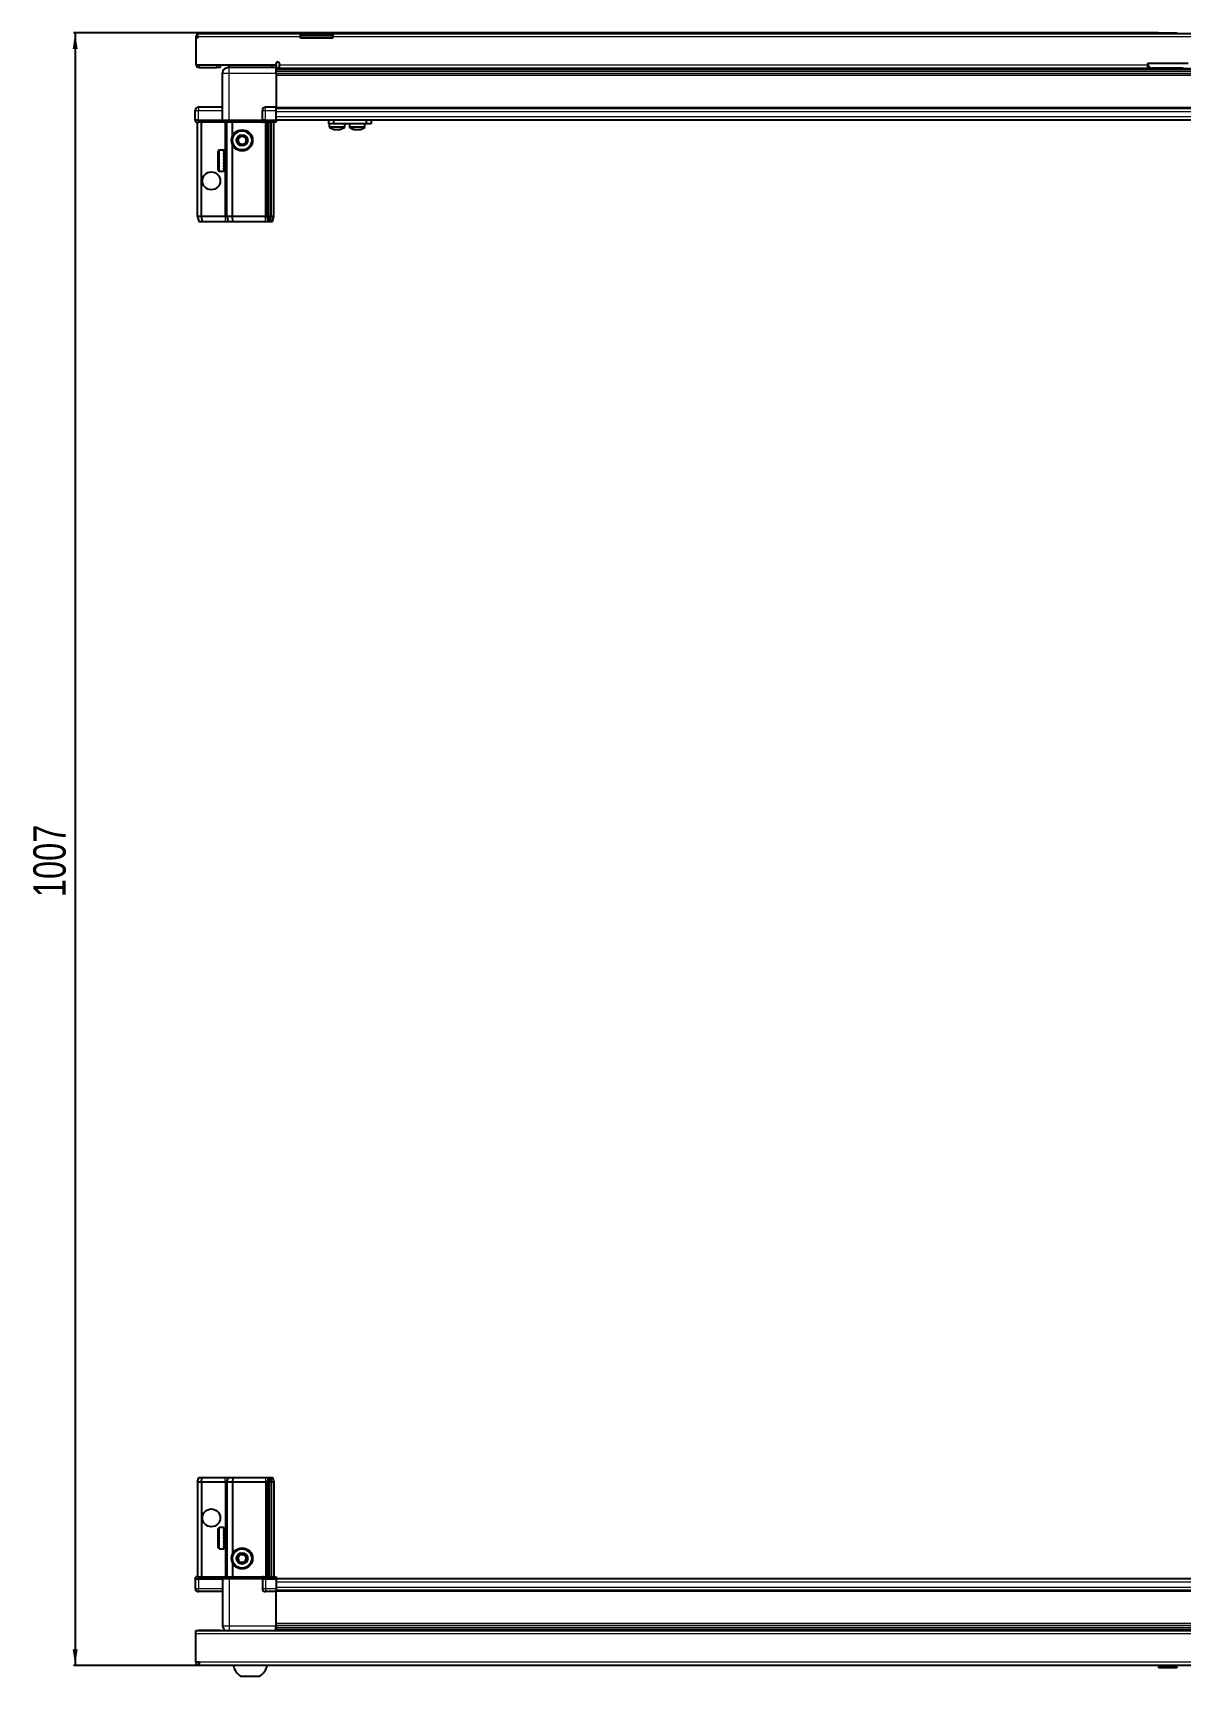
# Model space of a CAD drawing. Header units: millimetres. Extents: x 1315 to 5245, y -323 to 1632.
# Drawn here: x 1371 to 2078, y -323 to 691 of the extents above; entities that cross this region are included whole.
import ezdxf

# ---------------------------------------------------------------- set-up
doc = ezdxf.new("R2010")
doc.units = ezdxf.units.MM
doc.layers.add('FORMAT', color=7, linetype='Continuous')
doc.styles.add('SLDTEXTSTYLE0', font='TXT', dxfattribs={"width": 0.75})
doc.dimstyles.new('SLDDIMSTYLE0', dxfattribs={"dimtxt": 20, "dimasz": 10, "dimexe": 0, "dimexo": 0.0625, "dimgap": 5, "dimtad": 2, "dimdec": 1, "dimrnd": 1e-09, "dimzin": 12, "dimdsep": 46, "dimtxsty": 'SLDTEXTSTYLE0', "dimsah": 1, "dimcen": 0.09, "dimadec": 0, "dimazin": 3, "dimtfac": 1, "dimtofl": 0, "dimtmove": 0, "dimatfit": 3, "dimfxl": 0, "dimfrac": 2, "dimtolj": 1, "dimtzin": 12, "dimarcsym": 0})

# ---------------------------------------------------------------- blocks, each defined once
blk = doc.blocks.new('_D_9')
at = {"layer": 'FORMAT'}
for p, q in [((2065, 690.8), (1395.8, 690.8)), ((1396.8, 690.8), (1396.8, -316.2)), ((1473.4, -316.2), (1395.8, -316.2))]:
    blk.add_line(p, q, dxfattribs=at)
for points in [[(1396.8, 690.8), (1395.3, 680.8), (1398.4, 680.8)], [(1396.8, -316.2), (1398.4, -306.2), (1395.3, -306.2)]]:
    blk.add_solid(points, dxfattribs=at)
at = {"layer": 'FORMAT', "insert": (1371, 157.8), "char_height": 20, "attachment_point": 1, "rotation": 90, "style": 'SLDTEXTSTYLE0'}
blk.add_mtext('1007', dxfattribs=at)

msp = doc.modelspace()

# ---------------------------------------------------------------- linework, layer by layer
at = {"color": 7, "linetype": 'Continuous', "lineweight": 25}
for p, q in [((1472.92, 690.55), (1535.82, 690.55)), ((1535.82, 688.45), (1535.82, 690.55)), ((1535.82, 690.55), (1545.82, 690.55)), ((1545.82, 690.55), (1555.82, 690.55)), ((1555.82, 690.55), (1555.82, 688.45)), ((1555.82, 690.55), (2585.82, 690.55)), ((2065.03, 690.85), (2065.03, 690.55)), ((2065.03, 690.85), (2076.6, 690.85)), ((2076.6, 690.55), (2076.6, 690.85)), ((1472.32, 688.45), (1471.32, 688.45)), ((1471.32, 688.45), (1471.32, 687.55)), ((1471.32, 687.55), (1471.32, 671.05)), ((1472.32, 687.55), (1471.32, 687.55)), ((1472.32, 688.45), (1472.32, 687.55)), ((1545.82, 689.05), (1535.82, 689.05)), ((1535.82, 687.55), (1535.82, 688.45)), ((1555.82, 687.55), (1535.82, 687.55)), ((1555.82, 689.05), (1545.82, 689.05)), ((1555.82, 687.55), (1555.82, 688.45)), ((1471.32, 671.05), (1520.82, 671.05)), ((1473.42, 669.55), (1484.32, 669.55)), ((1486.32, 669.55), (1484.32, 669.55)), ((1486.32, 671.05), (1486.32, 669.55)), ((1491.57, 671.05), (1491.57, 669.55)), ((1520.82, 669.55), (1491.82, 669.55)), ((1518.07, 669.55), (1518.07, 671.05)), ((1520.67, 669.55), (1520.67, 666.05)), ((1520.82, 671.05), (1520.82, 671.9)), ((1520.82, 671.05), (1520.82, 669.55)), ((1522.82, 671.9), (1522.82, 671.15)), ((1522.82, 669.05), (1522.82, 671.15)), ((1522.82, 669.05), (2058.32, 669.05)), ((1539.32, 669.05), (1539.32, 668.9)), ((1539.48, 669.05), (1539.48, 668.9)), ((1539.69, 669.05), (1539.69, 668.9)), ((1540.24, 669.05), (1540.24, 668.9)), ((1540.65, 669.05), (1540.65, 668.9)), ((1541.54, 669.05), (1541.54, 668.9)), ((1542.13, 669.05), (1542.13, 668.9)), ((1543.26, 669.05), (1543.26, 668.9)), ((1543.96, 669.05), (1543.96, 668.9)), ((1545.24, 669.05), (1545.24, 668.9)), ((1545.43, 669.05), (1545.43, 668.9)), ((1545.93, 669.05), (1545.93, 668.9)), ((1545.98, 669.05), (1545.98, 668.9)), ((1547.27, 669.05), (1547.27, 668.9)), ((1547.28, 669.05), (1547.28, 668.9)), ((1547.98, 669.05), (1547.98, 668.9)), ((1549.15, 669.05), (1549.15, 668.9)), ((1549.77, 669.05), (1549.77, 668.9)), ((1550.71, 669.05), (1550.71, 668.9)), ((1551.17, 669.05), (1551.17, 668.9)), ((1551.8, 669.05), (1551.8, 668.9)), ((1552.05, 669.05), (1552.05, 668.9)), ((1552.29, 669.05), (1552.29, 668.9)), ((1552.32, 669.05), (1552.32, 668.9)), ((2083.32, 672.05), (2058.32, 672.05)), ((2058.32, 672.05), (2058.32, 671.15)), ((2058.32, 671.15), (2058.32, 669.05)), ((2080.32, 669.05), (2061.32, 669.05)), ((1487.82, 637.05), (1487.82, 666.05)), ((1520.82, 668.9), (1544.7, 668.9)), ((2620.82, 667.11), (1520.82, 667.11)), ((2620.82, 667.07), (1520.82, 667.07)), ((1520.82, 666.05), (1520.82, 645.05)), ((1544.7, 668.9), (1545.24, 668.9)), ((1545.24, 668.9), (1545.97, 668.9)), ((1545.24, 668.9), (1545.24, 668.9)), ((1545.97, 668.9), (1545.98, 668.9)), ((1545.98, 668.9), (1546.94, 668.9)), ((1546.94, 668.9), (2594.7, 668.9)), ((1470.82, 637.05), (1470.82, 643.05)), ((1487.82, 645.05), (1472.82, 645.05)), ((1512.32, 637.05), (1512.32, 643.05)), ((1520.82, 645.05), (1514.32, 645.05)), ((1520.82, 643.05), (1520.82, 645.05)), ((1520.82, 644.4), (2620.82, 644.4)), ((1520.82, 637.05), (1520.82, 643.05)), ((1470.82, 637.05), (1470.82, 636.71)), ((1472.82, 637.05), (1470.82, 637.05)), ((1470.82, 637.05), (1470.82, 636.71)), ((1470.82, 637.05), (1470.82, 637.05)), ((1470.82, 636.71), (1471.32, 635.85)), ((1470.82, 636.71), (1471.32, 635.85)), ((1471.32, 635.85), (1472.82, 635.85)), ((1472.32, 577.55), (1472.32, 635.85)), ((1472.82, 637.05), (1487.62, 637.05)), ((1487.62, 635.85), (1472.82, 635.85)), ((1474.82, 577.55), (1474.82, 635.85)), ((1487.62, 637.05), (1487.82, 637.05)), ((1487.82, 635.85), (1487.62, 635.85)), ((1487.82, 637.05), (1487.82, 635.85)), ((1487.82, 637.05), (1491.82, 637.05)), ((1491.82, 635.85), (1487.82, 635.85)), ((1490.32, 577.55), (1490.32, 635.85)), ((1491.82, 637.05), (1512.12, 637.05)), ((1512.12, 635.85), (1491.82, 635.85)), ((1493.82, 627.05), (1493.82, 635.85)), ((1512.12, 637.05), (1512.32, 637.05)), ((1512.32, 635.85), (1512.12, 635.85)), ((1512.32, 637.05), (1512.32, 635.85)), ((1514.32, 637.05), (1512.32, 637.05)), ((1512.32, 637.05), (1514.32, 637.05)), ((1512.32, 635.85), (1513, 635.85)), ((1520.82, 635.85), (1513, 635.85)), ((1514.32, 637.05), (1520.82, 637.05)), ((1514.32, 636.71), (1520.82, 636.71)), ((1515.32, 577.55), (1515.32, 635.85)), ((1516.32, 577.55), (1516.32, 635.85)), ((1517.82, 577.55), (1517.82, 635.85)), ((1519.32, 577.55), (1519.32, 635.85)), ((1520.82, 637.2), (2620.82, 637.2)), ((1520.82, 637.05), (1520.82, 636.71)), ((1520.82, 636.71), (1520.82, 635.85)), ((1553.27, 634.7), (1553.27, 637.2)), ((1556.27, 634.7), (1553.27, 634.7)), ((1553.62, 634.7), (1553.62, 632.79)), ((1556.27, 637.2), (1556.27, 634.7)), ((1576.47, 634.7), (1556.27, 634.7)), ((1563.12, 632.79), (1563.12, 634.7)), ((1566.07, 634.7), (1566.07, 632.79)), ((1566.12, 634.7), (1566.12, 632.79)), ((1575.62, 632.79), (1575.62, 634.7)), ((1576.47, 634.7), (1576.47, 637.2)), ((1579.47, 634.7), (1576.47, 634.7)), ((1579.47, 637.2), (1579.47, 634.7)), ((1488.82, 618.55), (1485.92, 618.55)), ((1488.32, 618.45), (1488.82, 618.45)), ((1488.32, 618.45), (1488.32, 618.29)), ((1488.82, 618.45), (1488.82, 618.55)), ((1488.82, 618.29), (1488.82, 618.45)), ((1493.82, 577.55), (1493.82, 622.05)), ((1485.12, 606.35), (1485.12, 617.75)), ((1488.32, 618.29), (1488.82, 618.29)), ((1488.32, 617.8), (1488.82, 617.8)), ((1488.32, 617.8), (1488.32, 617.42)), ((1488.32, 617.42), (1488.82, 617.42)), ((1488.32, 616.58), (1488.82, 616.58)), ((1488.32, 616.58), (1488.32, 616.03)), ((1488.32, 616.03), (1488.82, 616.03)), ((1488.32, 614.92), (1488.82, 614.92)), ((1488.32, 614.92), (1488.32, 614.24)), ((1488.32, 614.24), (1488.82, 614.24)), ((1488.32, 612.98), (1488.82, 612.98)), ((1488.32, 612.98), (1488.32, 612.25)), ((1488.32, 612.68), (1488.82, 612.68)), ((1488.32, 612.25), (1488.82, 612.25)), ((1488.32, 610.95), (1488.82, 610.95)), ((1488.32, 610.95), (1488.32, 610.23)), ((1488.32, 610.82), (1488.82, 610.82)), ((1488.32, 610.23), (1488.82, 610.23)), ((1488.32, 609.02), (1488.82, 609.02)), ((1488.32, 609.02), (1488.32, 608.39)), ((1488.32, 608.39), (1488.82, 608.39)), ((1488.82, 617.8), (1488.82, 618.29)), ((1488.82, 617.42), (1488.82, 617.8)), ((1488.82, 616.58), (1488.82, 617.42)), ((1488.82, 616.03), (1488.82, 616.58)), ((1488.92, 616.45), (1488.82, 616.45)), ((1488.82, 614.92), (1488.82, 616.03)), ((1488.82, 614.24), (1488.82, 614.92)), ((1488.82, 612.98), (1488.82, 614.24)), ((1488.82, 612.68), (1488.82, 612.98)), ((1488.82, 610.95), (1488.82, 612.25)), ((1488.82, 610.23), (1488.82, 610.82)), ((1488.82, 609.02), (1488.82, 610.23)), ((1488.82, 608.39), (1488.82, 609.02)), ((1488.82, 607.39), (1488.82, 608.39)), ((1488.92, 614.93), (1488.92, 616.45)), ((1488.92, 607.65), (1488.92, 614.93)), ((1489.8, 615.36), (1489.32, 616.05)), ((1489.32, 608.05), (1489.32, 616.05)), ((1489.32, 608.05), (1489.8, 608.74)), ((1490.29, 616.05), (1489.8, 615.36)), ((1489.8, 608.74), (1489.8, 615.36)), ((1489.8, 608.74), (1490.29, 608.05)), ((1490.32, 616.05), (1490.29, 616.05)), ((1490.29, 608.05), (1490.29, 616.05)), ((1485.92, 605.55), (1488.82, 605.55)), ((1488.32, 607.39), (1488.82, 607.39)), ((1488.32, 607.39), (1488.32, 606.91)), ((1488.32, 606.91), (1488.82, 606.91)), ((1488.32, 606.22), (1488.82, 606.22)), ((1488.32, 606.22), (1488.32, 605.93)), ((1488.32, 605.93), (1488.82, 605.93)), ((1488.32, 605.62), (1488.82, 605.62)), ((1488.32, 605.62), (1488.32, 605.55)), ((1488.32, 605.55), (1488.82, 605.55)), ((1488.82, 607.65), (1488.92, 607.65)), ((1488.82, 606.91), (1488.82, 607.39)), ((1488.82, 606.22), (1488.82, 606.91)), ((1488.82, 605.93), (1488.82, 606.22)), ((1488.82, 605.62), (1488.82, 605.93)), ((1488.82, 605.55), (1488.82, 605.62)), ((1488.82, 605.55), (1488.82, 605.55)), ((1490.29, 608.05), (1490.32, 608.05)), ((1472.32, 577.55), (1473.12, 574.55)), ((1474.82, 577.55), (1472.32, 577.55)), ((1473.12, 574.55), (1474.97, 574.55)), ((1474.82, 577.55), (1474.97, 574.55)), ((1489.32, 577.55), (1474.82, 577.55)), ((1474.97, 574.55), (1489.32, 574.55)), ((1490.32, 577.55), (1489.32, 577.55)), ((1489.32, 574.55), (1491.12, 574.55)), ((1493.82, 577.55), (1490.32, 577.55)), ((1490.32, 577.55), (1491.12, 574.55)), ((1491.12, 574.55), (1494.15, 574.55)), ((1514.32, 577.55), (1493.82, 577.55)), ((1494.15, 574.55), (1493.82, 577.55)), ((1494.15, 574.55), (1514.32, 574.55)), ((1515.32, 577.55), (1514.32, 577.55)), ((1514.32, 574.55), (1516.12, 574.55)), ((1516.32, 577.55), (1515.32, 577.55)), ((1516.12, 574.55), (1515.32, 577.55)), ((1516.12, 574.55), (1516.86, 574.55)), ((1516.86, 574.55), (1516.32, 577.55)), ((1517.82, 577.55), (1516.32, 577.55)), ((1516.86, 574.55), (1517.36, 574.55)), ((1517.36, 574.55), (1517.82, 577.55)), ((1517.36, 574.55), (1518.52, 574.55)), ((1519.32, 577.55), (1517.82, 577.55)), ((1518.52, 574.55), (1519.32, 577.55)), ((1472.32, -203.15), (1473.12, -200.15)), ((1473.12, -200.15), (1474.97, -200.15)), ((1474.82, -203.15), (1474.97, -200.15)), ((1474.97, -200.15), (1489.32, -200.15)), ((1489.32, -200.15), (1491.12, -200.15)), ((1490.32, -203.15), (1491.12, -200.15)), ((1491.12, -200.15), (1494.15, -200.15)), ((1494.15, -200.15), (1493.82, -203.15)), ((1494.15, -200.15), (1514.32, -200.15)), ((1514.32, -200.15), (1516.12, -200.15)), ((1516.12, -200.15), (1515.32, -203.15)), ((1516.12, -200.15), (1516.86, -200.15)), ((1516.86, -200.15), (1516.32, -203.15)), ((1516.86, -200.15), (1517.36, -200.15)), ((1517.36, -200.15), (1518.52, -200.15)), ((1517.36, -200.15), (1517.82, -203.15)), ((1518.52, -200.15), (1519.32, -203.15)), ((1472.32, -203.15), (1472.32, -261.45)), ((1474.82, -203.15), (1472.32, -203.15)), ((1474.82, -203.15), (1474.82, -261.45)), ((1489.32, -203.15), (1474.82, -203.15)), ((1490.32, -203.15), (1489.32, -203.15)), ((1490.32, -203.15), (1490.32, -261.45)), ((1493.82, -203.15), (1490.32, -203.15)), ((1493.82, -203.15), (1493.82, -247.65)), ((1514.32, -203.15), (1493.82, -203.15)), ((1515.32, -203.15), (1514.32, -203.15)), ((1515.32, -203.15), (1515.32, -261.45)), ((1516.32, -203.15), (1515.32, -203.15)), ((1516.32, -203.15), (1516.32, -261.45)), ((1517.82, -203.15), (1516.32, -203.15)), ((1517.82, -203.15), (1517.82, -261.45)), ((1519.32, -203.15), (1517.82, -203.15)), ((1519.32, -203.15), (1519.32, -261.45)), ((1485.12, -243.35), (1485.12, -231.95)), ((1488.32, -231.15), (1485.92, -231.15)), ((1488.32, -231.15), (1488.32, -231.16)), ((1488.32, -231.16), (1488.82, -231.16)), ((1488.32, -231.35), (1488.82, -231.35)), ((1488.32, -231.35), (1488.32, -231.56)), ((1488.32, -231.56), (1488.82, -231.56)), ((1488.32, -232.14), (1488.82, -232.14)), ((1488.32, -232.14), (1488.32, -232.57)), ((1488.32, -232.57), (1488.82, -232.57)), ((1488.82, -231.35), (1488.82, -231.16)), ((1488.82, -231.56), (1488.82, -231.35)), ((1488.82, -232.14), (1488.82, -231.56)), ((1488.82, -232.57), (1488.82, -232.14)), ((1488.82, -233.47), (1488.82, -232.57)), ((1488.32, -233.47), (1488.82, -233.47)), ((1488.32, -233.47), (1488.32, -234.07)), ((1488.32, -234.07), (1488.82, -234.07)), ((1488.32, -235.22), (1488.82, -235.22)), ((1488.32, -235.22), (1488.32, -235.92)), ((1488.32, -235.92), (1488.82, -235.92)), ((1488.32, -237.2), (1488.82, -237.2)), ((1488.32, -237.2), (1488.32, -237.94)), ((1488.32, -237.35), (1488.82, -237.35)), ((1488.32, -237.85), (1488.82, -237.85)), ((1488.32, -237.94), (1488.82, -237.94)), ((1488.32, -239.23), (1488.82, -239.23)), ((1488.32, -239.23), (1488.32, -239.93)), ((1488.32, -239.93), (1488.82, -239.93)), ((1488.32, -241.1), (1488.82, -241.1)), ((1488.32, -241.1), (1488.32, -241.7)), ((1488.32, -241.7), (1488.82, -241.7)), ((1488.32, -242.63), (1488.82, -242.63)), ((1488.32, -242.63), (1488.32, -243.07)), ((1488.32, -243.07), (1488.82, -243.07)), ((1488.92, -233.25), (1488.82, -233.25)), ((1488.82, -234.07), (1488.82, -233.47)), ((1488.82, -235.22), (1488.82, -234.07)), ((1488.82, -235.92), (1488.82, -235.22)), ((1488.82, -237.2), (1488.82, -235.92)), ((1488.82, -237.35), (1488.82, -237.2)), ((1488.82, -237.94), (1488.82, -237.85)), ((1488.82, -239.23), (1488.82, -237.94)), ((1488.82, -239.93), (1488.82, -239.23)), ((1488.82, -241.1), (1488.82, -239.93)), ((1488.82, -241.7), (1488.82, -241.1)), ((1488.82, -242.63), (1488.82, -241.7)), ((1488.82, -242.05), (1488.92, -242.05)), ((1488.82, -243.07), (1488.82, -242.63)), ((1488.82, -243.68), (1488.82, -243.07)), ((1488.92, -242.05), (1488.92, -233.25)), ((1489.8, -234.34), (1489.32, -233.65)), ((1489.32, -241.65), (1489.32, -233.65)), ((1489.32, -241.65), (1489.8, -240.96)), ((1490.29, -233.65), (1489.8, -234.34)), ((1489.8, -240.96), (1489.8, -234.34)), ((1489.8, -240.96), (1490.29, -241.65)), ((1490.32, -233.65), (1490.29, -233.65)), ((1490.29, -241.65), (1490.29, -233.65)), ((1490.29, -241.65), (1490.32, -241.65)), ((1485.92, -244.15), (1488.32, -244.15)), ((1488.32, -243.68), (1488.82, -243.68)), ((1488.32, -243.68), (1488.32, -243.92)), ((1488.32, -243.92), (1488.82, -243.92)), ((1488.32, -244.14), (1488.82, -244.14)), ((1488.32, -244.14), (1488.32, -244.15)), ((1488.32, -244.15), (1488.82, -244.15)), ((1488.82, -243.92), (1488.82, -243.68)), ((1488.82, -244.14), (1488.82, -243.92)), ((1488.82, -244.15), (1488.82, -244.14)), ((1493.82, -252.65), (1493.82, -261.45)), ((1471.32, -261.45), (1470.82, -262.32)), ((1470.82, -262.65), (1470.82, -262.32)), ((1470.82, -262.65), (1472.82, -262.65)), ((1470.82, -262.65), (1470.82, -268.65)), ((1472.82, -261.45), (1471.32, -261.45)), ((1472.82, -261.45), (1487.62, -261.45)), ((1487.62, -262.65), (1472.82, -262.65)), ((1472.82, -262.65), (1487.62, -262.65)), ((1487.62, -261.45), (1487.82, -261.45)), ((1487.82, -262.65), (1487.62, -262.65)), ((1487.82, -262.65), (1487.82, -261.45)), ((1487.82, -261.45), (1491.82, -261.45)), ((1491.82, -262.65), (1487.82, -262.65)), ((1487.82, -262.65), (1487.82, -291.65)), ((1491.82, -261.45), (1512.12, -261.45)), ((1512.12, -262.65), (1491.82, -262.65)), ((1512.12, -261.45), (1512.32, -261.45)), ((1512.32, -262.65), (1512.12, -262.65)), ((1512.32, -262.65), (1512.32, -261.45)), ((1513, -261.45), (1512.32, -261.45)), ((1512.32, -262.65), (1514.32, -262.65)), ((1512.32, -262.65), (1512.32, -268.65)), ((1513, -261.45), (1520.82, -261.45)), ((1520.82, -262.32), (1514.32, -262.32)), ((1520.82, -262.65), (1514.32, -262.65)), ((1514.32, -262.65), (1520.82, -262.65)), ((1520.82, -261.45), (1520.82, -262.32)), ((1520.82, -262.32), (1520.82, -262.32)), ((1520.82, -262.65), (1520.82, -262.32)), ((1520.82, -262.65), (1520.82, -262.65)), ((1520.82, -262.65), (1520.82, -268.65)), ((2620.82, -262.8), (1520.82, -262.8)), ((1487.82, -270.65), (1472.82, -270.65)), ((1520.82, -270.65), (1514.32, -270.65)), ((1520.82, -268.65), (1520.82, -270.65)), ((2620.82, -270), (1520.82, -270)), ((1520.82, -291.65), (1520.82, -270.65)), ((1520.67, -294.65), (1520.67, -291.65)), ((1520.82, -292.68), (2620.82, -292.68)), ((1520.82, -292.71), (2620.82, -292.71)), ((1471.32, -296.75), (1471.32, -294.65)), ((1471.32, -294.65), (2670.32, -294.65)), ((1471.32, -314.05), (1471.32, -296.75)), ((1486.32, -294.55), (1473.42, -294.55)), ((1486.32, -294.55), (1486.32, -294.65)), ((1544.7, -294.5), (1520.82, -294.5)), ((1539.32, -294.65), (1539.32, -294.5)), ((1539.36, -294.65), (1539.36, -294.5)), ((1539.63, -294.65), (1539.63, -294.5)), ((1539.89, -294.65), (1539.89, -294.5)), ((1540.54, -294.65), (1540.54, -294.5)), ((1541.01, -294.65), (1541.01, -294.5)), ((1541.97, -294.65), (1541.97, -294.5)), ((1542.59, -294.65), (1542.59, -294.5)), ((1543.78, -294.65), (1543.78, -294.5)), ((1544.44, -294.65), (1544.44, -294.5)), ((1544.49, -294.65), (1544.49, -294.5)), ((1545.79, -294.5), (1544.7, -294.5)), ((1546.52, -294.5), (1545.79, -294.5)), ((1545.79, -294.65), (1545.79, -294.5)), ((1545.79, -294.5), (1545.79, -294.5)), ((1545.8, -294.65), (1545.8, -294.5)), ((1546.3, -294.65), (1546.3, -294.5)), ((1546.52, -294.65), (1546.52, -294.5)), ((1546.94, -294.5), (1546.52, -294.5)), ((1546.52, -294.5), (1546.52, -294.5)), ((2594.7, -294.5), (1546.94, -294.5)), ((1547.8, -294.65), (1547.8, -294.5)), ((1548.49, -294.65), (1548.49, -294.5)), ((1549.61, -294.65), (1549.61, -294.5)), ((1550.19, -294.65), (1550.19, -294.5)), ((1551.06, -294.65), (1551.06, -294.5)), ((1551.46, -294.65), (1551.46, -294.5)), ((1551.99, -294.65), (1551.99, -294.5)), ((1552.18, -294.65), (1552.18, -294.5)), ((1552.32, -294.65), (1552.32, -294.5)), ((1473.42, -314.05), (1471.32, -314.05)), ((1473.42, -314.05), (1473.42, -316.15)), ((2668.22, -316.15), (1473.42, -316.15)), ((1498.82, -322.75), (1510.82, -322.75)), ((2066.02, -316.15), (2065.03, -317.14)), ((2065.03, -317.14), (2065.03, -317.65)), ((2076.6, -317.14), (2065.03, -317.14)), ((2076.6, -317.65), (2065.03, -317.65)), ((2076.6, -317.14), (2075.62, -316.15)), ((2076.6, -317.65), (2076.6, -317.14))]:
    msp.add_line(p, q, dxfattribs=at)
at = {"color": 8, "linetype": 'Continuous', "lineweight": 18}
for p, q in [((1545.82, 689.05), (1545.82, 690.55)), ((1535.82, 688.45), (1472.32, 688.45)), ((2585.82, 688.45), (1555.82, 688.45)), ((1473.42, 671.05), (1473.42, 669.55)), ((1484.32, 669.55), (1484.32, 671.05)), ((1520.82, 669.55), (1522.82, 669.55)), ((1522.82, 671.15), (2058.32, 671.15)), ((2058.32, 669.55), (2059.66, 669.55)), ((1491.82, 666.05), (1520.82, 666.05)), ((1491.82, 637.05), (1491.82, 666.05)), ((2620.82, 668.31), (1520.82, 668.31)), ((1520.82, 665.86), (2620.82, 665.86)), ((2620.82, 664.45), (1520.82, 664.45)), ((1470.82, 643.05), (1472.82, 643.05)), ((1472.82, 645.05), (1472.82, 643.05)), ((1472.82, 643.05), (1487.82, 643.05)), ((1472.82, 637.05), (1472.82, 643.05)), ((1512.32, 643.05), (1514.32, 643.05)), ((1514.32, 643.05), (1514.32, 645.05)), ((1514.32, 643.05), (1520.82, 643.05)), ((1514.32, 637.05), (1514.32, 643.05)), ((1520.82, 645.05), (2620.82, 645.05)), ((1520.82, 642.4), (2620.82, 642.4)), ((1520.82, 639.2), (2620.82, 639.2)), ((1472.82, 637.05), (1472.82, 635.85)), ((1487.62, 635.85), (1487.62, 637.05)), ((1489.32, 616.05), (1489.32, 635.85)), ((1491.82, 637.05), (1491.82, 635.85)), ((1512.12, 635.85), (1512.12, 637.05)), ((1514.32, 637.05), (1514.32, 636.71)), ((1514.32, 577.55), (1514.32, 635.85)), ((1563.12, 632.79), (1553.62, 632.79)), ((1562.93, 632.42), (1553.81, 632.42)), ((1566.12, 632.79), (1566.07, 632.79)), ((1575.62, 632.79), (1566.12, 632.79)), ((1566.31, 632.42), (1566.26, 632.42)), ((1575.43, 632.42), (1566.31, 632.42)), ((1485.92, 605.55), (1485.92, 618.55)), ((1489.32, 577.55), (1489.32, 608.05)), ((1489.32, 577.55), (1489.32, 574.55)), ((1514.32, 574.55), (1514.32, 577.55)), ((1489.32, -203.15), (1489.32, -200.15)), ((1514.32, -200.15), (1514.32, -203.15)), ((1489.32, -203.15), (1489.32, -233.65)), ((1514.32, -203.15), (1514.32, -261.45)), ((1485.92, -244.15), (1485.92, -231.15)), ((1489.32, -241.65), (1489.32, -261.45)), ((1472.82, -262.65), (1472.82, -261.45)), ((1472.82, -262.65), (1472.82, -268.65)), ((1487.62, -262.65), (1487.62, -261.45)), ((1491.82, -262.65), (1491.82, -261.45)), ((1491.82, -262.65), (1491.82, -291.65)), ((1512.12, -262.65), (1512.12, -261.45)), ((1514.32, -262.65), (1514.32, -262.32)), ((1514.32, -262.65), (1514.32, -268.65)), ((1520.82, -262.65), (1520.82, -262.32)), ((1470.82, -268.65), (1472.82, -268.65)), ((1472.82, -268.65), (1487.82, -268.65)), ((1472.82, -270.65), (1472.82, -268.65)), ((1512.32, -268.65), (1514.32, -268.65)), ((1514.32, -268.65), (1520.82, -268.65)), ((1514.32, -268.65), (1514.32, -270.65)), ((2620.82, -264.8), (1520.82, -264.8)), ((2620.82, -268), (1520.82, -268)), ((2620.82, -270.65), (1520.82, -270.65)), ((1491.82, -291.65), (1520.82, -291.65)), ((1520.82, -290.05), (2620.82, -290.05)), ((2620.82, -291.47), (1520.82, -291.47)), ((1520.82, -293.92), (2620.82, -293.92)), ((2670.32, -296.75), (1471.32, -296.75)), ((1473.42, -294.65), (1473.42, -294.55)), ((2668.22, -314.05), (1473.42, -314.05))]:
    msp.add_line(p, q, dxfattribs=at)
at = {"color": 7, "linetype": 'Continuous', "lineweight": 25, "flags": 128}
msp.add_lwpolyline([(1473.42, -294.55), (1473.01, -294.59), (1472.78, -294.65)], dxfattribs=at)
at = {"color": 7, "linetype": 'Continuous', "lineweight": 25}
for centre, radius in [((1499.82, 624.55), 6.5), ((1499.82, 624.55), 3.46), ((1480.82, 599.55), 5.5), ((1480.82, -225.15), 5.5), ((1499.82, -250.15), 6.5), ((1499.82, -250.15), 3.46)]:
    msp.add_circle(centre, radius, dxfattribs=at)
at = {"color": 8, "linetype": 'Continuous', "lineweight": 18}
for centre in [(1499.82, 624.55), (1499.82, -250.15)]:
    msp.add_circle(centre, 5.7, dxfattribs=at)
at = {"color": 7, "linetype": 'Continuous', "lineweight": 25}
for centre, radius, start, end in [((1473.42, 671.65), 2.1, 196.60155, 270), ((1521.82, 671.9), 1, 0, 180), ((2061.32, 672.05), 3, 180, 270), ((1472.82, 643.05), 2, 90, 180), ((1514.32, 643.05), 2, 90, 180), ((1554.07, 632.79), 0.45, 180, 235.28209), ((1558.37, 639), 8, 235.28209, 258.9392), ((1558.37, 639), 8, 281.00757, 304.71791), ((1562.67, 632.79), 0.45, 304.71791, 0), ((1566.52, 632.79), 0.45, 180, 235.28209), ((1566.57, 632.79), 0.45, 180, 235.28209), ((1570.82, 639), 8, 235.28209, 255.8287), ((1570.87, 639), 8, 235.28209, 259.06255), ((1570.87, 639), 8, 280.87532, 304.71791), ((1575.17, 632.79), 0.45, 304.71791, 0), ((1485.92, 617.75), 0.8, 90, 180), ((1499.82, 624.55), 2.5, 134.92207, 194.92207), ((1499.82, 624.55), 2.5, 194.92207, 254.92207), ((1499.82, 624.55), 2.5, 74.92207, 134.92207), ((1499.82, 624.55), 2.5, 254.92207, 314.92207), ((1499.82, 624.55), 2.5, 14.92207, 74.92207), ((1499.82, 624.55), 2.5, 314.92207, 14.92207), ((1489.32, 616.45), 0.4, 180, 270), ((1485.92, 606.35), 0.8, 180, 270), ((1489.32, 607.65), 0.4, 90, 180), ((1485.92, -231.95), 0.8, 90, 180), ((1489.32, -233.25), 0.4, 180, 270), ((1489.32, -242.05), 0.4, 90, 180), ((1485.92, -243.35), 0.8, 180, 270), ((1499.82, -250.15), 2.5, 147.37605, 207.37605), ((1499.82, -250.15), 2.5, 207.37605, 267.37605), ((1499.82, -250.15), 2.5, 87.37605, 147.37605), ((1499.82, -250.15), 2.5, 267.37605, 327.37605), ((1499.82, -250.15), 2.5, 27.37605, 87.37605), ((1499.82, -250.15), 2.5, 327.37605, 27.37605), ((1472.82, -268.65), 2, 180, 270), ((1514.32, -268.65), 2, 180, 270), ((1473.42, -314.05), 2.1, 180, 270), ((1473.42, -314.05), 0.6, 180, 270), ((1505.84, -313.13), 11.91, 194.70035, 233.8734), ((1503.8, -313.13), 11.91, 306.1266, 345.29965)]:
    msp.add_arc(centre, radius, start, end, dxfattribs=at)
for centre, start_param, end_param in [((1514.32, 633.25), 0, 0.7227342), ((1514.32, -258.85), 2.4188584, 3.1415927)]:
    msp.add_ellipse(centre, major_axis=(0, 3.46), ratio=0.5773503, start_param=start_param, end_param=end_param, dxfattribs=at)
for points, knots in [([(1472.92, 690.46), (1472.84, 690.44), (1472.52, 690.4), (1472.03, 690.07), (1471.57, 689.52), (1471.35, 688.94), (1471.33, 688.57), (1471.32, 688.45)], [0, 0, 0, 0, 0.0892624, 0.3475085, 0.6057515, 0.8639944, 1, 1, 1, 1]), ([(1472.32, 688.45), (1472.37, 688.7), (1472.46, 689.19), (1472.59, 689.84), (1472.72, 690.3), (1472.83, 690.52), (1472.9, 690.54), (1472.92, 690.55)], [0, 0, 0, 0, 0.2302553, 0.4485219, 0.6667858, 0.8850496, 1, 1, 1, 1]), ([(1487.82, 666.05), (1487.87, 666.49), (1487.94, 667.17), (1488.38, 667.98), (1488.83, 668.54), (1489.39, 668.99), (1490.2, 669.43), (1490.88, 669.5), (1491.32, 669.55)], [0, 0, 0, 0, 0.2394568, 0.3683607, 0.5, 0.6316393, 0.7605432, 1, 1, 1, 1]), ([(1491.82, 669.55), (1491.75, 669.55), (1491.62, 669.55), (1491.46, 669.55), (1491.34, 669.55), (1491.33, 669.55), (1491.32, 669.55)], [0, 0, 0, 0, 0.2493943, 0.5003335, 0.7501667, 1, 1, 1, 1]), ([(1520.82, 666.05), (1520.82, 666.44), (1520.82, 667.23), (1520.82, 668.28), (1520.82, 669.07), (1520.82, 669.49), (1520.82, 669.53), (1520.82, 669.55)], [0, 0, 0, 0, 0.2146939, 0.4293877, 0.6440816, 0.8587754, 1, 1, 1, 1]), ([(1556.87, 631.14), (1556.87, 631.14), (1556.87, 631.14), (1556.73, 631.17), (1556.55, 631.22), (1556.4, 631.28), (1556.33, 631.31), (1556.32, 631.32), (1556.32, 631.32), (1556.33, 631.32), (1556.35, 631.32), (1556.42, 631.3), (1556.71, 631.23), (1557.09, 631.16), (1557.51, 631.13), (1557.78, 631.16), (1557.94, 631.22), (1558.04, 631.29), (1558.11, 631.32), (1558.14, 631.32), (1558.16, 631.32), (1558.18, 631.32), (1558.22, 631.31), (1558.32, 631.28), (1558.48, 631.21), (1558.7, 631.15), (1559, 631.13), (1559.34, 631.16), (1559.65, 631.2), (1559.89, 631.26), (1560.01, 631.28), (1560.09, 631.3), (1560.14, 631.31), (1560.18, 631.32), (1560.2, 631.32), (1560.2, 631.32), (1560.2, 631.32)], [0, 0, 0, 0, 0.0260981, 0.0798373, 0.1372046, 0.1783571, 0.1990393, 0.2033396, 0.2076895, 0.2107229, 0.2145438, 0.2214795, 0.2486016, 0.3557772, 0.404897, 0.4544227, 0.54605, 0.5914038, 0.5971187, 0.6013251, 0.6043817, 0.6074438, 0.6119905, 0.6242286, 0.6785193, 0.7597502, 0.8043048, 0.8490258, 0.923625, 0.9513598, 0.9687075, 0.9799959, 0.9911421, 0.9954732, 0.998845, 1, 1, 1, 1]), ([(1560.2, 631.32), (1560.21, 631.32), (1560.21, 631.32), (1560.22, 631.31), (1560.17, 631.28), (1560.03, 631.21), (1559.9, 631.16), (1559.84, 631.13), (1559.88, 631.14), (1559.9, 631.15)], [0, 0, 0, 0, 0.0151829, 0.0365363, 0.0956997, 0.3601423, 0.6752387, 0.8745348, 1, 1, 1, 1]), ([(1569.36, 631.14), (1569.36, 631.14), (1569.38, 631.14), (1569.24, 631.19), (1569.08, 631.25), (1568.96, 631.3), (1568.96, 631.32), (1568.96, 631.32), (1568.98, 631.32), (1569, 631.32), (1569.09, 631.3), (1569.43, 631.22), (1569.86, 631.14), (1570.29, 631.14), (1570.51, 631.17), (1570.68, 631.22), (1570.8, 631.28), (1570.88, 631.31), (1570.93, 631.32), (1570.95, 631.32), (1570.98, 631.32), (1571, 631.32), (1571.06, 631.3), (1571.19, 631.23), (1571.34, 631.16), (1571.65, 631.13), (1572.04, 631.16), (1572.42, 631.22), (1572.72, 631.29), (1572.83, 631.32), (1572.85, 631.32), (1572.86, 631.32), (1572.87, 631.32), (1572.87, 631.31), (1572.81, 631.28), (1572.63, 631.21), (1572.43, 631.15), (1572.39, 631.15), (1572.38, 631.14)], [0, 0, 0, 0, 0.0283629, 0.0806823, 0.1383562, 0.1672924, 0.1709175, 0.1737955, 0.1766977, 0.1800498, 0.1863992, 0.2130773, 0.319019, 0.3539804, 0.3992833, 0.4476446, 0.4823368, 0.4997721, 0.5033973, 0.5070643, 0.5096216, 0.5128427, 0.5186896, 0.5415539, 0.6319042, 0.6733129, 0.7150637, 0.7923067, 0.8305407, 0.8353583, 0.8389044, 0.8414812, 0.8440625, 0.8478955, 0.8582124, 0.9039802, 0.9724588, 1, 1, 1, 1]), ([(1497.03, 625.3), (1497.4, 625.66), (1498.08, 626.34), (1498.76, 627.02), (1499.08, 627.34)], [0, 0, 0, 0, 0.5346859, 1, 1, 1, 1]), ([(1497.78, 622.51), (1497.69, 622.84), (1497.48, 623.64), (1497.22, 624.6), (1497.06, 625.18), (1497.03, 625.3)], [0, 0, 0, 0, 0.3629006, 0.8668753, 1, 1, 1, 1]), ([(1500.56, 621.76), (1500.07, 621.89), (1499.13, 622.14), (1498.21, 622.39), (1497.78, 622.51)], [0, 0, 0, 0, 0.5346859, 1, 1, 1, 1]), ([(1499.08, 627.34), (1499.57, 627.2), (1500.51, 626.95), (1501.43, 626.7), (1501.86, 626.59)], [0, 0, 0, 0, 0.5346859, 1, 1, 1, 1]), ([(1502.61, 623.8), (1502.24, 623.43), (1501.56, 622.75), (1500.88, 622.07), (1500.56, 621.76)], [0, 0, 0, 0, 0.5346859, 1, 1, 1, 1]), ([(1501.86, 626.59), (1501.9, 626.47), (1502.05, 625.89), (1502.31, 624.93), (1502.52, 624.13), (1502.61, 623.8)], [0, 0, 0, 0, 0.1331247, 0.6370994, 1, 1, 1, 1]), ([(1496.94, -250.02), (1497.21, -249.59), (1497.73, -248.77), (1498.25, -247.97), (1498.49, -247.59)], [0, 0, 0, 0, 0.53468586, 1, 1, 1, 1]), ([(1498.26, -252.58), (1498.21, -252.47), (1497.93, -251.94), (1497.47, -251.06), (1497.09, -250.33), (1496.94, -250.02)], [0, 0, 0, 0, 0.1331247, 0.6370994, 1, 1, 1, 1]), ([(1501.15, -252.72), (1500.63, -252.69), (1499.67, -252.65), (1498.71, -252.6), (1498.26, -252.58)], [0, 0, 0, 0, 0.5346859, 1, 1, 1, 1]), ([(1498.49, -247.59), (1499.01, -247.61), (1499.97, -247.66), (1500.93, -247.7), (1501.38, -247.72)], [0, 0, 0, 0, 0.5346859, 1, 1, 1, 1]), ([(1502.7, -250.28), (1502.43, -250.72), (1501.91, -251.53), (1501.39, -252.34), (1501.15, -252.72)], [0, 0, 0, 0, 0.5346859, 1, 1, 1, 1]), ([(1501.38, -247.72), (1501.53, -248.03), (1501.91, -248.76), (1502.37, -249.64), (1502.65, -250.17), (1502.7, -250.28)], [0, 0, 0, 0, 0.3629006, 0.8668753, 1, 1, 1, 1]), ([(1487.82, -291.65), (1487.87, -292.09), (1487.94, -292.77), (1488.37, -293.59), (1488.83, -294.14), (1489.23, -294.5), (1489.5, -294.63), (1489.54, -294.65)], [0, 0, 0, 0, 0.3630185, 0.5584377, 0.7580039, 0.9575702, 1, 1, 1, 1]), ([(1520.82, -291.65), (1520.82, -292.05), (1520.82, -292.84), (1520.82, -293.86), (1520.82, -294.49), (1520.82, -294.64), (1520.82, -294.65)], [0, 0, 0, 0, 0.3255201, 0.6510403, 0.9765604, 1, 1, 1, 1])]:
    msp.add_open_spline(points, degree=3, knots=knots, dxfattribs=at)
at = {"color": 8, "linetype": 'Continuous', "lineweight": 18}
for points, knots in [([(1491.82, 666.05), (1491.82, 666.49), (1491.82, 667.17), (1491.82, 667.98), (1491.82, 668.54), (1491.82, 668.99), (1491.82, 669.43), (1491.82, 669.5), (1491.82, 669.55)], [0, 0, 0, 0, 0.2394568, 0.3683607, 0.5, 0.6316393, 0.7605432, 1, 1, 1, 1]), ([(1491.82, -291.65), (1491.82, -292.09), (1491.82, -292.77), (1491.82, -293.59), (1491.82, -294.14), (1491.82, -294.5), (1491.82, -294.63), (1491.82, -294.65)], [0, 0, 0, 0, 0.3630185, 0.5584377, 0.7580039, 0.9575702, 1, 1, 1, 1])]:
    msp.add_open_spline(points, degree=3, knots=knots, dxfattribs=at)
for points in [[(1487.82, 666.05), (1487.88, 666.05), (1488, 666.05), (1488.93, 666.05), (1490.25, 666.05), (1491.3, 666.05), (1491.82, 666.05)], [(1487.82, -291.65), (1487.88, -291.65), (1488, -291.65), (1488.93, -291.65), (1490.25, -291.65), (1491.3, -291.65), (1491.82, -291.65)]]:
    msp.add_open_spline(points, degree=3, dxfattribs=at)

# ---------------------------------------------------------------- dimensions: what is measured, and where the dimension line sits
at = {"layer": 'FORMAT'}
dim = msp.add_linear_dim(base=(1396.82, -316.15), p1=(2065.03, 690.85), p2=(1473.42, -316.15), angle=90, dimstyle='SLDDIMSTYLE0', dxfattribs=at)
dim.commit()
dim.dimension.update_dxf_attribs({"geometry": '_D_9', "text_midpoint": (1396.82, 187.35), "dimtype": 160})

doc.saveas('drawing.dxf')
